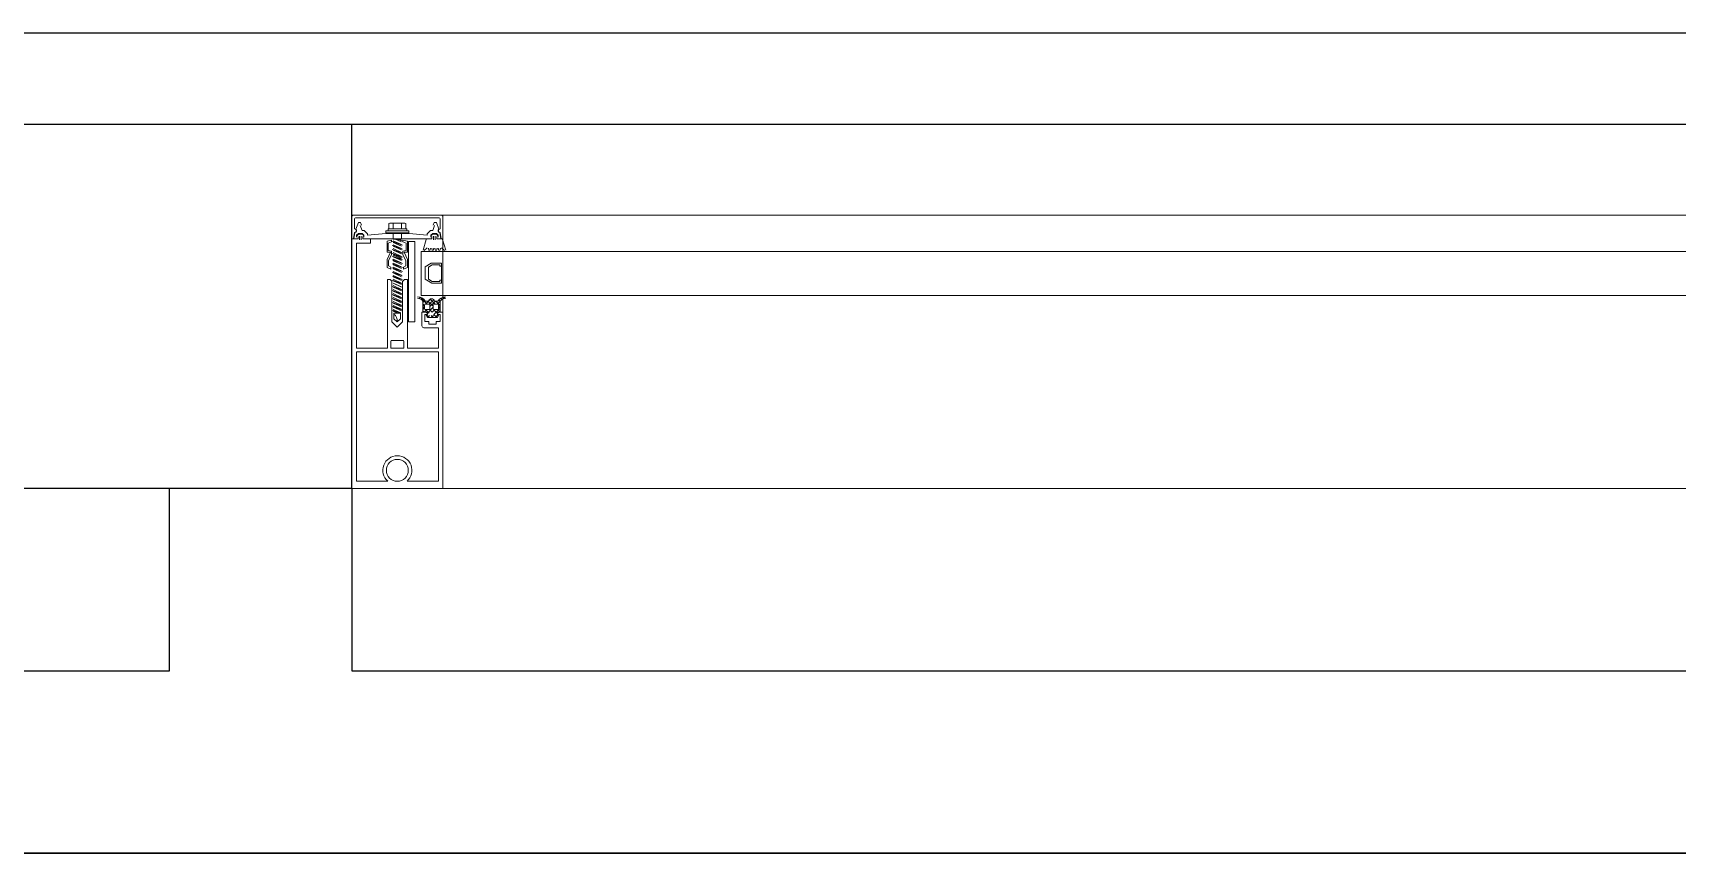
# Model space of a CAD drawing. Header units: metres. Extents: x 22.6 to 101.3, y 9.4 to 67.4.
# Drawn here: x 40.319 to 41.221, y 39.747 to 40.197 of the extents above; entities that cross this region are included whole.
import ezdxf

# ---------------------------------------------------------------- set-up
doc = ezdxf.new("R2010")
doc.units = ezdxf.units.M
doc.linetypes.add('ECG_Line-Ptrn-Sold', pattern=[9144.001000000002, 9144.000000000002, -0.001])
doc.layers.add('00', color=252, linetype='Continuous')
for name, color, linetype, lineweight in [('A-ELEV', 1, 'ECG_Line-Ptrn-Sold', 9), ('A-HATCH', 1, 'Continuous', 9), ('A-WIN', 4, 'ECG_Line-Ptrn-Sold', 5)]:
    doc.layers.add(name, color=color, linetype=linetype, lineweight=lineweight)

# ---------------------------------------------------------------- blocks, each defined once
blk = doc.blocks.new('Rectangular Mullion - ECG-LEFT-END-MULION-DETAIL-2116393-GROUND FLOOR PLAN')
at = {"layer": 'A-ELEV'}
for p, q in [((38.24393060830261, 40.09732717912507), (36.74393060849282, 40.09732717912507)), ((36.74393060849282, 40.05332602999234), (36.74393060849282, 40.07732602999234)), ((38.24393060830261, 40.07732602999233), (36.74393060849282, 40.07732602999234)), ((38.24393060830261, 40.07732602999233), (38.24393060830261, 40.05332602999233)), ((36.74393060849282, 40.05332602999234), (38.24393060830261, 40.05332602999233)), ((38.24393060830261, 39.94732717912506), (36.74393060849282, 39.94732717912507))]:
    blk.add_line(p, q, dxfattribs=at)
blk = doc.blocks.new('Rectangular Mullion - ECG-LEFT-END-MULION-PROFIL-1987639-GROUND FLOOR PLAN')
at = {"layer": 'A-HATCH'}
for p, q in [((-0.0200557098854879, 0.01900114912644752), (-0.02005570988548796, 0.03100114912889224)), ((-0.01905570995440631, 0.03200114913273397), (0.004944290113579331, 0.03200114913273409)), ((-0.01855570987245039, 0.03000114912505057), (-0.01855570987245036, 0.02450114913645719)), ((0.00494429011357936, 0.03050114913425021), (-0.01805571002332416, 0.0305011491342501)), ((-0.01779786082181213, 0.02438275812182426), (-0.01645570994732779, 0.02800114913192088)), ((-0.01645570994732779, 0.02800114913192087), (-0.01526979451445878, 0.02800114913192088)), ((-0.01526979451445878, 0.02800114913192089), (-0.01475571004120555, 0.02658871356619499)), ((0.0003032694205034259, 0.02749070237275314), (0.0003032694205034407, 0.02454597778514829)), ((0.00150993355411258, 0.02769954808818417), (0.008378637083898343, 0.02769954808818419)), ((0.002716597687725815, 0.02749070237275414), (0.00271659768772583, 0.0245459777851483)), ((0.00494429011357935, 0.03200114913273409), (0.02894429018156499, 0.03200114913273421)), ((0.02794429025048335, 0.03050114913425033), (0.004944290113579382, 0.03050114913425021)), ((0.007171972950289194, 0.02749070237275228), (0.007171972950289209, 0.0245459777851483)), ((0.009585301217507019, 0.02749070237275247), (0.009585301217507034, 0.02454597778514832)), ((0.02464429026836428, 0.02658871356619155), (0.02515837474161841, 0.02800114913192108)), ((0.02515837474161841, 0.02800114913192107), (0.02634429017448787, 0.02800114913192108)), ((0.02634429017448787, 0.02800114913192109), (0.02768644104897177, 0.02438275812182549)), ((0.02844429009960953, 0.03000114912505079), (0.02844429009960955, 0.02450114913646072)), ((0.02994429011264721, 0.01900114912644777), (0.02994429011264715, 0.03100114912889249)), ((-0.01915571001736411, 0.01900114912644752), (-0.02005570993391805, 0.01900114912644751)), ((-0.02005570993391805, 0.01900114912644748), (-0.02005570993391739, -0.1179988508672662)), ((-0.01665571007324074, 0.01900114912644753), (-0.01985570999240192, 0.01900114912644751)), ((-0.01853853954391712, 0.02250129655742239), (-0.01915571001736411, 0.01900114912644753)), ((-0.01835538983499372, 0.02240573329943824), (-0.01895570989144792, 0.01900114912644753)), ((-0.01895570989144792, 0.01900114912644752), (-0.0175557097569654, 0.01900114912644752)), ((-0.01745570987841078, 0.02100114913413094), (-0.01645570994732911, 0.02200114913797266)), ((-0.01745570987841078, 0.02000114913028925), (-0.01745570987841078, 0.02100114913413094)), ((-0.01665304534927317, 0.02130825588812921), (-0.01723337547300121, 0.02072792582260704)), ((-0.01665571007324075, 0.02030114912998564), (-0.01665571007324074, 0.01900114912644753)), ((-0.01645570994732911, 0.02200114913797265), (-0.01445570985233194, 0.02200114913797267)), ((-0.0147654812448273, 0.0216011491335238), (-0.01594593866174733, 0.02160114913352379)), ((-0.01585571003524506, 0.02050114912493597), (-0.01585571003524505, 0.01850114913180356)), ((-0.01545571001624747, 0.0264011491286809), (-0.01443659329233703, 0.02360114912665892)), ((-0.01485570987133364, 0.01850114913180085), (-0.01485570987133365, 0.02050114912493326)), ((-0.01445570985233194, 0.02200114913797267), (-0.01345570992125025, 0.02100114913413096)), ((-0.01443659329233702, 0.02360114912665891), (-0.01322728280356119, 0.02360114912665892)), ((-0.01345570992125025, 0.02070559131252402), (-0.01405837455730193, 0.02130825588812926)), ((-0.01405571006616358, 0.01900114912644753), (-0.01405571006616359, 0.02030114912998657)), ((-0.0108557099141731, 0.01900114912644755), (-0.01405571006616357, 0.01900114912644753)), ((-0.01365571004716551, 0.01900114912644755), (0.004944290113579414, 0.01900114912644764)), ((-0.01345570992125025, 0.02100114913413095), (-0.01345570992125025, 0.02000114913028927)), ((-0.01322728280356119, 0.02360114912665893), (-0.01145571005908647, 0.02182957625121791)), ((-0.01145571005908646, 0.02100114913413095), (-0.001455710049771812, 0.02200114913797272)), ((-0.01145571005908646, 0.0218295762512179), (-0.01145571005908646, 0.02100114913413095)), ((-0.009783063649687708, 0.01670740770725708), (-0.009783063649687722, 0.01900114912644757)), ((-0.001455710049771845, 0.02200114913797272), (0.004944290113579406, 0.02200114913797275)), ((-0.001398431614376973, 0.02342981346156097), (-0.001398431614376966, 0.02231364913797363)), ((0.01128701184153575, 0.02342981346156104), (-0.00139843161437696, 0.02342981346156097)), ((-0.001398431614376965, 0.02231364913797363), (0.01128701184153574, 0.02231364913797369)), ((0.001777432653359452, 0.0183019106500396), (-0.0007215034142046024, 0.01773252196553488)), ((-0.0001608321693488849, 0.02454597778514829), (-0.0001608321693488777, 0.02342981346156098)), ((0.0100494028073594, 0.02454597778514832), (-0.0001608321693488759, 0.02454597778514827)), ((-0.0001608321693488777, 0.02342981346156098), (0.0100494028073594, 0.02342981346156104)), ((0.001777432653359457, 0.01736787350474328), (0.001777432653359451, 0.01830191065003961)), ((0.002716610473254554, 0.02231364913797367), (0.002716610473254572, 0.01882360518229777)), ((0.00717197934305157, 0.02231364913797368), (0.002716610473254558, 0.02231364913797365)), ((0.002716610473254572, 0.01882360518229777), (0.007171979343051584, 0.0188236051822978)), ((0.003702090986481384, 0.01882360518229777), (0.002716610473254572, 0.01882360518229776)), ((0.007049650268802419, 0.01731364913797096), (0.003702090986480882, 0.01882360518229776)), ((0.003702090986481384, 0.01882360518229777), (0.007049650268802449, 0.01731364913797096)), ((0.004596946296030181, 0.01882360518229777), (0.003702090986481388, 0.01882360518229776)), ((0.005631325066875884, 0.01882360518229778), (0.004596946296030181, 0.01882360518229778)), ((0.007728899652684013, 0.01769359100559267), (0.004596946296030151, 0.01882360518229778)), ((0.004944290113579415, 0.02200114913797275), (0.0113442902769347, 0.02200114913797278)), ((0.004944290113579434, 0.01900114912644764), (0.0235442902743248, 0.01900114912644772)), ((0.00725935600725278, 0.01808927385286551), (0.005631325066868608, 0.01882360518229777)), ((0.005631325066875884, 0.01882360518229778), (0.007259356007252779, 0.01808927385286552)), ((0.007171979343051588, 0.01882360518229778), (0.005631325066875884, 0.01882360518229777)), ((0.007171979343051588, 0.01882360518229778), (0.00717197934305157, 0.02231364913797368)), ((0.007945354132630613, 0.01736787350474331), (0.007945354132630606, 0.01830191065003966)), ((0.00794535413263061, 0.01830191065003967), (0.0104442902001942, 0.01773252196553498)), ((0.01004940280735941, 0.02342981346156102), (0.0100494028073594, 0.02454597778514832)), ((0.01128701184153575, 0.0223136491379737), (0.01128701184153575, 0.02342981346156104)), ((0.01134429027693471, 0.02200114913797279), (0.0213442902862457, 0.02100114913413112)), ((0.01901032373676026, 0.01287218994935216), (0.02074429014133192, 0.01857121971773911)), ((0.02074429014133194, 0.0190011491264477), (0.02394429029332241, 0.01900114912644772)), ((0.0213442902862457, 0.02182957625121806), (0.02311586303072044, 0.02360114912665909)), ((0.0213442902862457, 0.02100114913413112), (0.0213442902862457, 0.02182957625121806)), ((0.02311586303072043, 0.02360114912665908), (0.02432517351949534, 0.02360114912665909)), ((0.02434429007949073, 0.02200114913797286), (0.02334429014840906, 0.02100114913413113)), ((0.02334429014840906, 0.02070559131252419), (0.02394695478446043, 0.02130825588812962)), ((0.02334429014840906, 0.02100114913413112), (0.02334429014840906, 0.02000114913028944)), ((0.02394429029332241, 0.01900114912644774), (0.02394429029332241, 0.02030114912998676)), ((0.02432517351949534, 0.0236011491266591), (0.02534429024340577, 0.02640114912868476)), ((0.02634429017448791, 0.02200114913797287), (0.02434429007949073, 0.02200114913797286)), ((0.02465406147198653, 0.02160114913352399), (0.02583451888890975, 0.02160114913352399)), ((0.02474429009849247, 0.01850114913180104), (0.02474429009849247, 0.02050114912493345)), ((0.02574429026240431, 0.02050114912493615), (0.02574429026240432, 0.01850114913180374)), ((0.02734429010557007, 0.02100114913413115), (0.02634429017448791, 0.02200114913797286)), ((0.02654162557643057, 0.02130825588812993), (0.02712195570016364, 0.02072792582260727)), ((0.02654429030040363, 0.02030114912998586), (0.02654429030040363, 0.01900114912644775)), ((0.02654429030040363, 0.01900114912644775), (0.02974429021956441, 0.01900114912644777)), ((0.02884429011860722, 0.01900114912644777), (0.02714429021248363, 0.01900114912644776)), ((0.02734429010557007, 0.02000114913028947), (0.02734429010557007, 0.02100114913413115)), ((0.02824397006215256, 0.02240573329943819), (0.02884429011860722, 0.01900114912644776)), ((0.02842711977107629, 0.02250129655741929), (0.02904429024452293, 0.01900114912644776)), ((0.02904429024452293, 0.01900114912644777), (0.02994429011264721, 0.01900114912644778)), ((0.02974429021956441, 0.01857121971773639), (0.03147825662413657, 0.01287218994934946)), ((-0.01755570975696538, 0.01670740770725701), (-0.009783063649687715, 0.01670740770725708)), ((-0.01755570975696512, -0.04099703141618848), (-0.01755570975696539, 0.01670740770725696)), ((-0.0007215034142046041, 0.01773252196553489), (-0.0007215034142045734, 0.01165163739862685)), ((0.00112563073654473, 0.01165163739862687), (-0.0007215034142045401, 0.007716974049825648)), ((-0.0007215034142045734, 0.01165163739862685), (0.00112563073654473, 0.01165163739862686)), ((-6.162907226737984e-05, 0.01670425926577351), (0.001777432653359456, 0.01736787350474329)), ((-6.162907226736133e-05, 0.01266694818676018), (-6.162907226737886e-05, 0.01670425926577351)), ((0.001777432653359494, 0.01217417308254875), (-6.162907226736119e-05, 0.01266694818676016)), ((0.000108286762504596, 0.006896078571662582), (0.001777432653359505, 0.01045160114044205)), ((0.001777432653359501, 0.01045160114044205), (0.001777432653359494, 0.01217417308254873)), ((0.002159680574478875, 0.01535223340835905), (0.007728899652684034, 0.01334261457462522)), ((0.002159688565432107, 0.01752770600642721), (0.007728907643638182, 0.01551808717269064)), ((0.002159720529182774, 0.009593214592951826), (0.00772893960738841, 0.007583595759217088)), ((0.002159744502265775, 0.01100118009000284), (0.007728963580470492, 0.008991561256266274)), ((0.002159752493219886, 0.01317665268806192), (0.007728971571425518, 0.01116703385432809)), ((0.002690151519142077, 0.01579925948532851), (0.007259356007255033, 0.01373829742189902)), ((0.007259356007253687, 0.01373829742189901), (0.00269015151914208, 0.0157992594853285)), ((0.002690159510101636, 0.01797473208338666), (0.007259363998209178, 0.0159137700199617)), ((0.007259363998211013, 0.01591377001995715), (0.002690159510101645, 0.01797473208338664)), ((0.002690191473851897, 0.01004024066991763), (0.007259395961964887, 0.007979278606484487)), ((0.007259395961962594, 0.007979278606488128), (0.002690191473851905, 0.01004024066991762)), ((0.002690215446931243, 0.01144820616696595), (0.007259419935043319, 0.009387244103534604)), ((0.007259419935045595, 0.009387244103535489), (0.002690215446931252, 0.01144820616696592)), ((0.002690223437890363, 0.01362367876503046), (0.007259427926002005, 0.01156271670159458)), ((0.007259427925998827, 0.0115627167015991), (0.002690223437890371, 0.01362367876503045)), ((0.002716602482300442, 0.01491713816787702), (0.007193847503125655, 0.01289758279399121)), ((0.002716610473254554, 0.01709261076593882), (0.007193783575336028, 0.01507315990992994)), ((0.002716642437005254, 0.009158119352466146), (0.007193815539088557, 0.007138668496453639)), ((0.002716666410085954, 0.01056608484951262), (0.007193839511882296, 0.008546633993262701)), ((0.002716674401040099, 0.01274155744757806), (0.007193847503125669, 0.01072210659156827)), ((0.007193783575336037, 0.01507315990992993), (0.003016450021588725, 0.01695736666910667)), ((0.007193815539088566, 0.007138668496453627), (0.00301648198534078, 0.0090228752556322)), ((0.007193839511882305, 0.008546633993262689), (0.003016489976300818, 0.0104308479611272)), ((0.007193847503125678, 0.01072210659156824), (0.003016513949378805, 0.01260631335074498)), ((0.007193847503125663, 0.0128975827939912), (0.003016521940336131, 0.01478178594881133)), ((0.009784415858257005, 0.01670425926577354), (0.007945354132630618, 0.0173678735047433)), ((0.007945354132630651, 0.0121741730825488), (0.009784415858257019, 0.01266694818676024)), ((0.007945354132630658, 0.01045160114044208), (0.007945354132630651, 0.01217417308254878)), ((0.009614500023485148, 0.006896078571662597), (0.00794535413263066, 0.01045160114044208)), ((0.008597156049444952, 0.0116516373986269), (0.01044429020019426, 0.007716974049825704)), ((0.01044429020019423, 0.01165163739862692), (0.008597156049444952, 0.01165163739862691)), ((0.009784415858257022, 0.01266694818676023), (0.009784415858257005, 0.01670425926577354)), ((0.0104442902001942, 0.01773252196553497), (0.01044429020019423, 0.01165163739862692)), ((0.01097451184153576, 0.0174877373065492), (0.01449308038475097, 0.01748773730654923)), ((0.01097451184153597, -0.02657153043577731), (0.01097451184153576, 0.01748773730654917)), ((0.01449308038475098, 0.01748773730654922), (0.01449308038475119, -0.02657153043577726)), ((0.02131831756228576, 0.01401754181665824), (0.01963021533827897, 0.01256589921493746)), ((0.02229144779842774, 0.01256589921493747), (0.02194950770022162, 0.01391503575382835)), ((0.02317010698275636, 0.01391503575382835), (0.02282816714669299, 0.01256589921493747)), ((0.02412523914800113, 0.01256589921493748), (0.02378329931193775, 0.01391503575382837)), ((0.02500389836164232, 0.01391503575382837), (0.02466195852557939, 0.01256589921493748)), ((0.02582662183531741, 0.01256589921493748), (0.02548468199925447, 0.01391503575382837)), ((0.02670528104895494, 0.01391503575382839), (0.02636334121289612, 0.0125658992149375)), ((0.02766041347634611, 0.0125658992149375), (0.02731847337814043, 0.01391503575382838)), ((0.02853907266067111, 0.01391503575382839), (0.02819713282461228, 0.0125658992149375)), ((0.03085836502262193, 0.0125658992149375), (0.02917026279861103, 0.014017541816661)), ((-0.0007215034142045396, 0.007716974049825627), (-0.0007215034142045199, 0.003366024528459027)), ((-0.0007215034142045184, 0.00336602452845903), (0.001370387465925482, 0.002383982930032234)), ((0.0001082867625046131, 0.00411475322922974), (0.0001082867625045994, 0.006896078571662597)), ((0.001370387465925474, 0.003522257987751727), (0.0001082867625046129, 0.004114753229229732)), ((0.001370387465925482, 0.002383982930032237), (0.001370387465925474, 0.003522257987751727)), ((0.002159712538225481, 0.007417741994889111), (0.007728931616431998, 0.005408123161153492)), ((0.002159712538225509, 0.003066792473521615), (0.007728931616432021, 0.001057173639785963)), ((0.002159720529182802, 0.00524226507158521), (0.007728939607388438, 0.003232646237850472)), ((0.002159720529186926, 0.000707419780472199), (0.007614851892111438, -0.001261031195058481)), ((0.002690183482893657, 0.00786476807185495), (0.007259387971003907, 0.005803806008423633)), ((0.007259387971003035, 0.0058038060084245), (0.002690183482893666, 0.007864768071854936)), ((0.002690183482893685, 0.003513818550487454), (0.007259387971003933, 0.001452856487057017)), ((0.007259387971003063, 0.001452856487057918), (0.002690183482893693, 0.003513818550487442)), ((0.002690191473851925, 0.005689291148551049), (0.00725939596196492, 0.003628329085116991)), ((0.007259395961962622, 0.003628329085120599), (0.002690191473851933, 0.005689291148551036)), ((0.002690191473851954, 0.001154445857438037), (0.007259395961964949, -0.0009065162059960206)), ((0.007259395961962652, -0.0009065162059942395), (0.002690191473851958, 0.001154445857438025)), ((0.002716634446048841, 0.006982646754402549), (0.007193807548128968, 0.004963195898389097)), ((0.00271663444604887, 0.002631697233035934), (0.007193807548133526, 0.000612246377021601)), ((0.002716642437005282, 0.004807169831098649), (0.007193815539088585, 0.002787718975087023)), ((0.002716642437005311, 0.000272324539984724), (0.007193815539088614, -0.001747126316026902)), ((0.007193807548128972, 0.004963195898389085), (0.003016458012546571, 0.006847409866255421)), ((0.007193807548133534, 0.0006122463770215891), (0.003016458012550693, 0.002496460344887892)), ((0.007193815539088593, 0.002787718975087012), (0.003016481985340807, 0.004671925734265584)), ((0.007193815539088623, -0.001747126316026914), (0.003016481985340837, 0.0001370804431507451)), ((0.008352399320064301, 0.003522257987751778), (0.009614500023485155, 0.0041147532292298)), ((0.008352399320064307, 0.002383982930032271), (0.0083523993200643, 0.003522257987751778)), ((0.01044429020019428, 0.003366024528459092), (0.008352399320064312, 0.002383982930032274)), ((0.009614500023485158, 0.004114753229229791), (0.009614500023485146, 0.006896078571662597)), ((0.01044429020019426, 0.007716974049825677), (0.01044429020019428, 0.003366024528459095)), ((0.02016485178465703, 0.003615443470101347), (0.02340816355864122, 0.005626799641834885)), ((0.02016485178465707, -0.003052240554801295), (0.02016485178465703, 0.003615443470101345)), ((0.02016485178465299, -0.001196525272765026), (0.02016485178465298, 0.001315404838745984)), ((0.02396735175134743, 0.004789590342044263), (0.02196485175373851, 0.003547729867355535)), ((0.0219648517537385, 0.00354772986735068), (0.02396735175135152, 0.004789590342044258)), ((0.02196485175373071, 0.003547729867345839), (0.02196485175373074, -0.003205728932485854)), ((0.02196485175373853, -0.003205728932490693), (0.0219648517537385, 0.003547729867350678)), ((0.02340816355864123, 0.005626799641834899), (0.02916485186288587, 0.005626799641834919)), ((0.0282648517619327, 0.004789590342044279), (0.02396735175135153, 0.004789590342044252)), ((0.02396735175135152, 0.004789590342044263), (0.0282648517619327, 0.00478959034204429)), ((0.0282648517619327, 0.004789590342044279), (0.02826485176193271, 0.003952381027702651)), ((0.02826485176193271, 0.003952381027702651), (0.02916485186288628, 0.003952381027702656)), ((0.02916485186288592, -0.003610380092842563), (0.02916485186288588, 0.005626799641834915)), ((0.02916485186288628, 0.003952381027702667), (0.02916485186288632, -0.003610380092842563)), ((0.001044290102790975, -0.003300801772945374), (-0.0005557099730316945, -0.003300801772945384)), ((-0.0005557099730316945, -0.003300801772945391), (-0.000555709973031511, -0.04099703141618836)), ((0.001044290102790975, -0.003300801772945374), (-0.0005557099730316945, -0.003300801772945384)), ((2.372819907538642e-05, -0.003300801772945374), (0.001044290102790975, -0.003300801772945368)), ((0.001898620460517636, -0.004155132166190071), (0.001044290102790975, -0.00330080177294538)), ((0.001898620460517744, -0.02655566753661432), (0.001898620460517638, -0.004155132166190086)), ((0.002159712538225541, -0.007124288060414125), (0.007824166325469926, -0.00916827175971053)), ((0.00215972052918692, -0.003643529740895297), (0.007824166325469908, -0.005687510556702403)), ((0.002273728335052587, -0.001509194724460996), (0.007728931616432049, -0.00347767165132705)), ((0.002690183482893714, -0.001021026740626471), (0.007259387971003963, -0.003081988804056908)), ((0.007259387971003058, -0.003081988804056921), (0.002690183482893689, -0.001021026740626484)), ((0.002690183482894622, -0.005371976261994001), (0.007259387971003077, -0.007432938325424438)), ((0.002690183482893717, -0.006677261983448321), (0.007259387971003966, -0.008738224046875086)), ((0.007259387971003094, -0.008738224046878754), (0.002690183482893725, -0.006677261983448351)), ((0.002690191473851948, -0.003196503663929492), (0.007259395961964939, -0.005257465727362636)), ((0.007259395961962645, -0.005257465727360822), (0.002690191473851956, -0.003196503663929505)), ((0.002690191473851985, -0.008852738906752238), (0.007259395961964975, -0.01091370097018174)), ((0.007259395961962681, -0.01091370097018357), (0.002690191473851992, -0.008852738906752252)), ((0.002716634446048899, -0.001903148058077991), (0.007193807548133555, -0.003922598914092325)), ((0.002716634446048901, -0.007559383300900721), (0.007193807548133558, -0.009578834156910502)), ((0.002716642437005306, -0.004078624981381892), (0.007193815539088608, -0.006098075837394397)), ((0.002716642437005314, -0.005383910702838005), (0.007193815539088617, -0.007403361558849631)), ((0.007259387971003085, -0.00743293832542445), (0.002716642437005321, -0.005383910702838018)), ((0.00719380754813353, -0.003922598914092336), (0.003016458012550684, -0.002038384946226913)), ((0.007193807548133565, -0.009578834156910531), (0.003016458012550724, -0.007694620189044211)), ((0.007193815539088625, -0.007403361558849643), (0.003016481985340839, -0.00551915479967107)), ((0.007193815539088617, -0.00609807583739441), (0.003054566848173248, -0.004231047442128398)), ((0.008844290124368485, -0.00330080177294534), (0.00782416632546991, -0.004320925614254554)), ((0.007824166325469905, -0.004320925614254548), (0.007824166325470014, -0.02655566753661426)), ((0.01044429020019433, -0.003300801772945324), (0.008844290124368485, -0.003300801772945334)), ((0.009004748700007963, -0.00330080177294534), (0.01044429020019432, -0.003300801772945331)), ((0.01044429020019451, -0.04099703141618834), (0.01044429020019432, -0.003300801772945357)), ((0.02376485195564563, -0.005284798692422026), (0.02016485178465707, -0.003052240554801283)), ((0.02196485175373854, -0.003205728932495543), (0.02396735175135391, -0.004447589392635065)), ((0.02396735175135845, -0.004447589392635061), (0.02196485175373854, -0.003205728932490688)), ((0.02916485186288593, -0.005284798692422008), (0.02376485195564563, -0.005284798692422026)), ((0.02396735175135845, -0.004447589392635061), (0.02826485176193235, -0.004447589392635033)), ((0.02826485176193236, -0.004447589392635043), (0.02396735175135845, -0.004447589392635071)), ((0.02826485176193235, -0.00361038009284258), (0.02916485186288592, -0.003610380092842575)), ((0.02826485176193236, -0.004447589392635043), (0.02826485176193235, -0.00361038009284258)), ((0.02826485176193645, -0.00361038009284258), (0.02826485176193645, -0.004447589392635043)), ((0.02916485186288592, -0.003610380092842563), (0.02826485176193235, -0.003610380092842569)), ((0.02916485186288592, -0.003610380092842563), (0.02916485186288593, -0.005284798692422008)), ((0.002159688565433215, -0.01800165249252595), (0.007824166325469981, -0.02004564484225836)), ((0.002159712538225569, -0.01147523758178076), (0.007824166325469948, -0.01351922128107804)), ((0.002159712538225597, -0.01582618710314827), (0.007824166325469971, -0.01787017080244465)), ((0.002159720529186956, -0.00929976498371806), (0.007824166325469934, -0.01134374579952516)), ((0.002159720529186984, -0.01365071450508466), (0.00782416632546996, -0.01569469532089266)), ((0.002690159510101831, -0.01755462641555649), (0.007259363998205719, -0.01961558847898872)), ((0.007259363998209381, -0.01961558847898692), (0.002690159510101839, -0.0175546264155565)), ((0.002690183482893745, -0.01102821150481492), (0.007259387971003999, -0.01308917356824262)), ((0.007259387971003122, -0.01308917356824627), (0.002690183482893748, -0.01102821150481493)), ((0.002690183482893773, -0.01537916102618335), (0.007259387971004023, -0.01744012308960923)), ((0.00725938797100315, -0.01744012308961288), (0.002690183482893781, -0.01537916102618336)), ((0.002690191473852013, -0.01320368842811884), (0.007259395961965003, -0.01526465049154926)), ((0.00725939596196271, -0.01526465049155108), (0.002690191473852021, -0.01320368842811885)), ((0.002716634446048929, -0.01191033282226823), (0.007193807548133585, -0.01392978367827714)), ((0.002716634446048957, -0.01626128234363485), (0.007193807548133613, -0.01828073319964373)), ((0.002716642437005342, -0.009734860224204639), (0.007193815539088644, -0.01175431108021625)), ((0.00271664243700537, -0.01408580974557215), (0.007193815539088673, -0.01610526060158376)), ((0.007193807548133594, -0.01392978367827715), (0.003016458012550753, -0.01204556971041083)), ((0.007193807548133622, -0.01828073319964375), (0.003016458012550781, -0.01639651923177834)), ((0.007193815539088653, -0.01175431108021626), (0.003016481985340868, -0.009870104321038601)), ((0.007193815539088681, -0.01610526060158377), (0.003016481985340895, -0.0142210538424052)), ((0.01681721187444904, -0.01376246420057659), (0.01743722885829916, -0.01301642130855954)), ((0.01743722885829919, -0.01301642130855955), (0.02125974626833586, -0.01683893852942447)), ((0.01897107759441874, -0.01379359099119437), (0.01829174347466444, -0.01447292496543362)), ((0.0200626875739737, -0.01488697327484942), (0.01897225341381742, -0.01597740739135179)), ((0.01897225341381741, -0.0150953063426035), (0.01897225341381744, -0.02128388465690157)), ((0.01897225341381742, -0.01673643814184059), (0.0198424011337949, -0.01760658584726797)), ((0.0198424011337949, -0.0172922520073439), (0.01897225341381743, -0.01816239972732319)), ((0.01984240113379491, -0.01957313095818745), (0.0198424011337949, -0.01708614220161552)), ((0.02008960487874372, -0.01683893852942447), (0.02248070690403183, -0.01683893852942446)), ((0.02020827180497099, -0.01509530634985777), (0.02206229929446105, -0.01509530634985775)), ((0.02203934684949098, -0.01509530634985775), (0.02029571471358048, -0.01683893852942447)), ((0.02170110632287485, -0.01509530634985775), (0.02462288037496019, -0.01801708046014888)), ((0.02206229929446105, -0.01509530634985775), (0.02323493868301883, -0.01389971444356941)), ((0.02248070690403183, -0.01683893852942446), (0.02495184677040543, -0.01436779883767105)), ((0.02584617048124043, -0.01509530634985773), (0.02279776682699294, -0.01814371001865719)), ((0.02279776682699293, -0.01708614220161278), (0.02279776682699294, -0.01957313095818561)), ((0.02285358405477861, -0.01406279177489255), (0.02562973088206733, -0.01683893852942444)), ((0.02462288037496019, -0.01708614220161276), (0.02462288037496021, -0.01957313095818559)), ((0.02733104255603819, -0.01683893852942442), (0.02487008411990536, -0.01683893852942444)), ((0.02721237562981739, -0.01509530634985772), (0.02535834814031603, -0.01509530634985773)), ((0.02607109093660454, -0.01509530634985772), (0.02844839378813476, -0.01747260923048947)), ((0.02844839378813474, -0.01524123628815546), (0.02685069151776104, -0.01683893852942443)), ((0.02757824606815412, -0.0195731309581874), (0.0275782460681541, -0.01708614220161547)), ((0.02844839378813476, -0.01747260923048947), (0.02757824606815411, -0.01829637634410342)), ((0.02844839378813474, -0.01524123628815546), (0.0276670621050736, -0.01450628503683575)), ((0.02844839378813478, -0.02128388465690154), (0.02844839378813475, -0.01524123628815548)), ((0.02886344822010689, -0.01351767897596917), (0.02954590063497454, -0.01420013143449348)), ((0.02954590063497596, -0.01420013143449266), (0.03086519006135503, -0.01282444014590148)), ((0.03042980376965809, -0.01289904216044605), (0.03117926321524699, -0.01364850150416928)), ((0.004861393392994358, -0.02951844046908999), (0.001898620460517751, -0.02655566753661434)), ((0.002159712538223358, -0.02017710849315616), (0.006580959923279984, -0.02177248872310253)), ((0.002690159510102759, -0.01973010261798307), (0.006872162169320013, -0.02161641540005353)), ((0.006872162169320023, -0.02161641540005354), (0.002690183482892895, -0.01973008241619216)), ((0.002716610473252955, -0.01843674773300797), (0.007193783575337582, -0.02045619858902413)), ((0.005289015313888013, -0.02177248872310252), (0.002716634446044456, -0.02061220373364274)), ((0.003006697939701708, -0.02177248872310254), (0.005289015313888009, -0.02177248872310253)), ((0.003006697939701724, -0.02490480308601133), (0.003006697939701708, -0.02177248872310254)), ((0.004861393392982969, -0.02656080816096626), (0.003006697939701731, -0.02490480308601134)), ((0.005289015313888487, -0.02177248872310252), (0.003016503359326802, -0.02074746107567904)), ((0.007193783575337586, -0.02045619858902415), (0.003174674247377596, -0.01864335964183745)), ((0.006716088846265135, -0.02490480308600674), (0.004861393392982967, -0.02656080816096625)), ((0.007824166325470016, -0.02655566753661428), (0.004861393392994354, -0.02951844046908995)), ((0.006580959923279984, -0.02177248872310252), (0.005289015313888013, -0.02177248872310253)), ((0.006716088846265116, -0.02177248872310525), (0.006716088846265131, -0.02490480308600673)), ((0.01449308038475119, -0.0265715304357773), (0.01097451184153597, -0.02657153043577732)), ((0.01844429013872534, -0.02128388465690159), (0.01844429013872538, -0.02878388464933733)), ((0.02074428995693208, -0.02128388465690159), (0.01844429013872535, -0.02128388465690161)), ((0.01897225341381743, -0.01835826955403489), (0.01984240113379491, -0.01922841725946225)), ((0.01984240113379491, -0.0189140834195382), (0.01897225341381744, -0.0197842311395175)), ((0.01897225341381743, -0.02054326189000264), (0.01971287628257934, -0.02128388465690157)), ((0.01897225341381744, -0.02128388465690157), (0.0214442901648042, -0.02128388465690156)), ((0.01971287628257937, -0.02128388465690157), (0.02112114218616824, -0.01982033461582295)), ((0.01994429015176656, -0.02248388465569269), (0.02144429016480421, -0.02248388465569268)), ((0.01994429015176658, -0.02628388466155638), (0.01994429015176656, -0.02248388465569269)), ((0.02219429005490631, -0.02628388466155636), (0.01994429015176658, -0.02628388466155637)), ((0.02261931084075303, -0.01982033461582294), (0.02008960487874373, -0.01982033461582296)), ((0.02043431856291518, -0.01982033461582296), (0.02231671450281847, -0.02170273057027724)), ((0.02062027783686538, -0.02248388465569269), (0.02144429016480421, -0.02413190907874059)), ((0.02070169079670878, -0.02248388465569269), (0.02234971521975672, -0.02413190907874058)), ((0.02144429016480421, -0.02248388465569267), (0.02070169079670878, -0.02248388465569267)), ((0.02144429016480421, -0.02198388466104687), (0.02074428995693206, -0.02128388465690156)), ((0.02250997581141268, -0.02301267120538294), (0.02142643927218498, -0.02409620759909057)), ((0.0246228803749602, -0.01850358882120914), (0.0214442901648042, -0.02168217917688297)), ((0.0214442901648042, -0.02128388465690156), (0.02144429016480421, -0.02248388465569267)), ((0.02144429016480421, -0.02413190907874057), (0.02432833284693033, -0.02413190907874056)), ((0.02219429005490632, -0.02778388466004481), (0.02219429005490632, -0.02628388466155638)), ((0.02405521889387474, -0.02125624265474331), (0.02261931084075304, -0.01982033461582293)), ((0.02342142698908466, -0.02301862838113035), (0.02453470764303915, -0.02413190907874055)), ((0.02468901079701459, -0.02301862838113035), (0.02357573014306011, -0.02413190907874057)), ((0.02549112703273179, -0.01982033461582292), (0.02405521889387474, -0.02125624265474332)), ((0.02432833284693033, -0.02413190907874056), (0.0269442901350023, -0.02413190907874054)), ((0.02480430311913705, -0.01982033461582292), (0.0273310425560382, -0.01982033461582291)), ((0.02694429013500232, -0.02198388466104502), (0.02480430311913705, -0.01982033461582292)), ((0.02844839378813476, -0.01909444064268195), (0.02504212248428324, -0.0224543315180176)), ((0.02504212248428324, -0.0224543315180176), (0.02671969983348502, -0.02413190907874054)), ((0.02740874698939045, -0.02248388465569263), (0.02576072256634254, -0.02413190907874055)), ((0.02619429001206685, -0.02628388466155632), (0.02619429001206685, -0.02778388466004476)), ((0.02844429014803996, -0.02628388466155632), (0.02619429001206685, -0.02628388466155634)), ((0.02764429011004015, -0.02128388465690154), (0.02694429013500232, -0.02198388466104503)), ((0.02694429013500232, -0.02128388465690154), (0.02844839378813478, -0.02128388465690153)), ((0.02694429013500232, -0.02248388465569263), (0.02694429013500232, -0.02128388465690154)), ((0.02694429013500232, -0.02248388465569263), (0.02844429014803994, -0.02248388465569262)), ((0.02776830223011139, -0.02248388465569263), (0.02694429013500232, -0.02248388465569264)), ((0.0269442901350023, -0.02413190907874054), (0.02776830223011139, -0.02248388465569263)), ((0.02698929559992687, -0.01982033461582291), (0.02845284546585139, -0.02128388465690155)), ((0.02757824606815411, -0.01829637634410342), (0.02844839378813477, -0.01909444064268195)), ((0.02994429016113346, -0.02128388465690154), (0.02764429011004015, -0.02128388465690156)), ((0.02844429014803994, -0.02248388465569263), (0.02844429014803996, -0.02628388466155632)), ((0.02994429016113392, -0.1179988508672661), (0.02994429016113345, -0.02128388465690167)), ((0.01944429006980704, -0.02978388465317905), (0.02744428998412854, -0.02978388465317901)), ((0.02619429001206685, -0.02778388466004477), (0.02219429005490633, -0.0277838846600448)), ((0.02744428998412855, -0.02978388465317901), (0.02744428998412861, -0.04099703141618827)), ((-0.0005557099730315111, -0.0409970314161884), (-0.01755570975696511, -0.04099703141618848)), ((-0.01755570975696512, -0.04299703142387191), (0.02744428998412859, -0.04299703142387169)), ((-0.01755570975696477, -0.1139988508664532), (-0.01755570975696512, -0.04299703142387201)), ((0.001444294916535713, -0.03718453134016646), (0.001444294916535733, -0.04099703141618839)), ((0.001444294916535733, -0.04099703141618839), (0.004944294908153382, -0.04099703141618838)), ((0.007944294977885664, -0.03668453141827931), (0.00194429483842193, -0.03668453141827935)), ((0.004944294908153386, -0.04099703141618838), (0.008444294899771469, -0.04099703141618836)), ((0.008444294899771469, -0.04099703141618835), (0.00844429489977145, -0.03718453134016641)), ((0.02744428998412861, -0.04099703141618827), (0.01044429020019453, -0.04099703141618835)), ((0.02744428998412864, -0.04299703142387169), (0.02744428998412898, -0.1139988508664529)), ((-0.0003472125085478904, -0.1139988508664531), (-0.01755570975696475, -0.1139988508664532)), ((0.02744428998412898, -0.1139988508664529), (0.01023579273571127, -0.113998850866453)), ((-0.02005570993391739, -0.1179988508672663), (0.02994429016113388, -0.117998850867266))]:
    blk.add_line(p, q, dxfattribs=at)
blk.add_circle((0.004944290113581657, -0.1079988508664539), 0.006000000000000227, dxfattribs=at)
for centre, radius, start, end in [((-0.0190557099544063, 0.03100114912889225), 0.0009999999999994336, 90.0000000000001, 180.0000000000003), ((-0.0190557099544063, 0.03100114912889225), 0.0009999999999994336, 90.0000000000001, 180.0000000000003), ((-0.01805571002332418, 0.03000114912505057), 0.0004999999999988052, 90.0000000000006, 180.0000000000006), ((0.001509933554112595, 0.02410920662225904), 0.003590341465926102, 70.36139872252359, 109.6386012774836), ((0.004944285319003454, 0.01571412453029822), 0.01198542355788775, 79.28834991426929, 100.7116500856885), ((0.008378637083898362, 0.02410920662225909), 0.003590341465925258, 70.36139872252032, 109.6386012774884), ((0.02794429025048335, 0.03000114912505079), 0.0004999999999988035, 3.97569335183891e-13, 90.0000000000004), ((0.02894429018156502, 0.03100114912889251), 0.000999999999999441, 2.035554996136651e-13, 90.0000000000004), ((0.02894429018156502, 0.03100114912889251), 0.000999999999999441, 2.035554996136651e-13, 90.0000000000004), ((-0.01855570987245035, 0.02350114913646107), 0.0009999999999961203, 270.9838357042867, 90.00000000000091), ((-0.01845571004232221, 0.02350114913646107), 0.001099999999999481, 275.2326568066635, 53.27000914074825), ((-0.01594593866174732, 0.02060114912968208), 0.001000000000004779, 90.0000000000004, 134.999997126678), ((-0.01476548124482729, 0.02060114912968208), 0.001000000000000348, 45.00000287334381, 90.0000000000004), ((0.02465406147198655, 0.02060114912968227), 0.001000000000000343, 90.0000000000006, 134.9999971266796), ((0.02583451888890976, 0.02060114912968227), 0.001000000000004747, 45.00000287354636, 90.0000000000006), ((0.02834429026948098, 0.02350114913646129), 0.001099999999999754, 126.729990859185, 264.7673431933404), ((0.02844429009960956, 0.02350114913646129), 0.000999999999999437, 90.000000000001, 269.0161642957136), ((0.01567620456772209, -0.01801597185158835), 0.004403887488483328, 41.54450940006984, 86.95331630490557), ((0.01590129196265995, -0.01795001210894633), 0.005167148181835615, 33.53678255769745, 89.75479431303478), ((0.02371032371738891, -0.01553883292263841), 0.001706663505008692, 90.00000000000024, 164.9370977044483), ((0.02371032371738891, -0.01553883292263841), 0.001706663505008186, 15.06290229555701, 90.00000000000031), ((0.03151935547212244, -0.01795001210894626), 0.005167148181830609, 92.55542665466851, 146.4632174422661), ((0.03174444263423057, -0.01801597185158828), 0.004403887488484116, 93.04668369509572, 139.8396567065911), ((0.0005236283806990953, -0.02590486223777142), 0.004387079934994207, 351.4010247454059, 55.52851820560025), ((0.01944429006980703, -0.02878388464933734), 0.0009999999999949997, 180.0000000000007, 269.9999999999999), ((0.00194429483842193, -0.03718453134016646), 0.0004999999218870961, 90.00000000000017, 180.0000000000002), ((0.007944294977885666, -0.03718453134016641), 0.0004999999218870951, 1.017777498068325e-13, 90.0000000000001), ((0.004944290113581657, -0.1079988508664539), 0.007999999999999584, 311.4096221092771, 228.5903778907228)]:
    blk.add_arc(centre, radius, start, end, dxfattribs=at)
blk = doc.blocks.new('Rectangular Mullion - ECG-LEFT-END-MULION-DETAIL-3055356-GROUND FLOOR PLAN')
at = {"layer": 'A-WIN'}
for p, q in [((0, 0.1179988508672662), (-0.05000000009505062, 0.117998850867266)), ((-0.05000000009505045, 0.01199999999999984), (-0.05000000009505062, 0.117998850867266)), ((2.328614526188402e-16, -0.03200114913273402), (-6.006294816084196e-18, 0.1179988508672662)), ((-0.05000000009505044, 0.01199999999999984), (-0.03800000009505049, 0.01199999999999988)), ((-0.03800000009505049, 0.01199999999999988), (-0.03800000009505045, -0.01200000000000011)), ((-0.03800000009505045, -0.01200000000000011), (-0.05000000009505044, -0.01200000000000015)), ((-0.05000000009505044, -0.01200000000000015), (-0.05000000009505044, -0.03200114913273419)), ((-0.05000000009505044, -0.03200114913273419), (2.368771845340234e-16, -0.03200114913273403))]:
    blk.add_line(p, q, dxfattribs=at)

msp = doc.modelspace()

# ---------------------------------------------------------------- linework, layer by layer
at = {"layer": '00', "color": 252}
for p, q in [((36.39393060839776, 40.19732717912515), (46.19393060839769, 40.19732717912511)), ((38.29393060839765, 40.14732717912513), (40.49393060839765, 40.14732717912511)), ((40.49393060839765, 40.14732717912511), (42.09393060839766, 40.14732717912511)), ((40.49393060839765, 39.94732717912512), (40.49393060839765, 40.14732717912511)), ((40.49393060839765, 39.94732717912512), (38.29393060839765, 39.94732717912513)), ((40.39393060839765, 39.84732717912509), (40.39393060839765, 39.94732717912512)), ((40.49393060839765, 39.94732717912512), (40.49393060839765, 39.84732717912509)), ((38.39393060839765, 39.8473271791251), (40.39393060839765, 39.84732717912509)), ((40.49393060839765, 39.84732717912509), (42.09393060839765, 39.84732717912507)), ((45.89393060839766, 39.74732717912505), (36.69393060839777, 39.74732717912511)), ((36.69393060839777, 39.74732717912505), (45.89393060839766, 39.74732717912505))]:
    msp.add_line(p, q, dxfattribs=at)

# ---------------------------------------------------------------- block references
for name, p in [('Rectangular Mullion - ECG-LEFT-END-MULION-PROFIL-1987639-GROUND FLOOR PLAN', (40.51398631833222, 40.06532602999297)), ('Rectangular Mullion - ECG-LEFT-END-MULION-DETAIL-2116393-GROUND FLOOR PLAN', (3.799999999999881, 0))]:
    msp.add_blockref(name, p, dxfattribs=at)
at = {"layer": '00', "color": 252, "rotation": 180}
msp.add_blockref('Rectangular Mullion - ECG-LEFT-END-MULION-DETAIL-3055356-GROUND FLOOR PLAN', (40.49393060839765, 40.06532602999232), dxfattribs=at)

doc.saveas('drawing.dxf')
